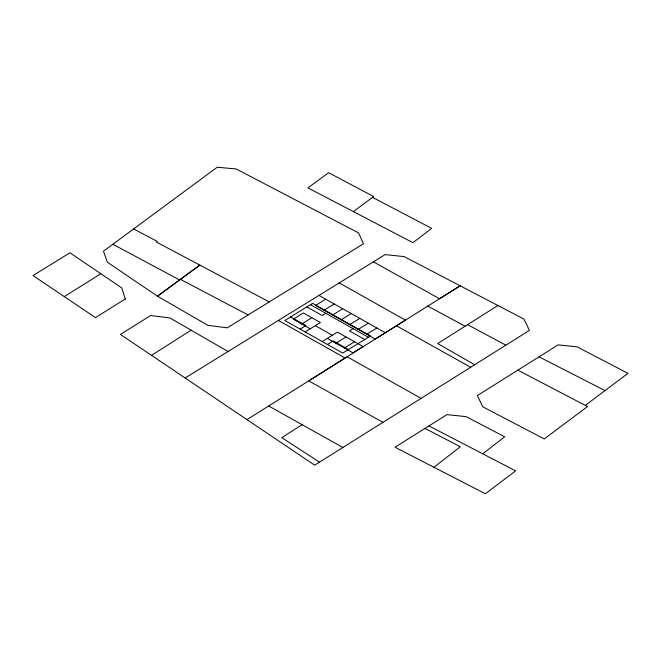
<?xml version="1.0" encoding="UTF-8"?>
<svg xmlns="http://www.w3.org/2000/svg" width="661" height="661" viewBox="0 0 661 661"><rect width="100%" height="100%" fill="white"/><g stroke="black" fill="none" stroke-linecap="round" stroke-linejoin="round"><path stroke-width="0.99" d="M433.938 467.253L460.312 446.753L424.965 428.427L395.038 447.233L485.364 493.767L515.654 470.88L428.972 425.915L424.965 428.427M482.72 453.801L504.69 436.805L466.071 416.62L446.91 414.637L428.972 425.915M585.307 405.4L627.95 373.349L577.169 346.86L558.115 344.868L477.341 395.567L482.836 406.854L544.267 438.937L587.513 406.556L517.836 370.143M372.556 197.366L373.63 196.565L328.649 172.703L307.91 187.873L412.935 242.67L431.707 228.367L372.556 197.366L353.387 211.603M112.874 244.248L217.238 167.233L236.175 168.952L358.593 232.928L363.459 243.777L227.235 327.839L207.951 325.361L157.458 296.178L107.437 262.285L103.455 251.188L112.874 244.248L179.569 279.958L199.862 265.102L157.458 296.178L179.569 279.958M151.534 355.378L191.095 330.161M302.118 424.692L281.768 437.64L319.486 462.155L529.453 330.368L523.9 319.065L404.193 256.608L385.107 254.601L185.13 377.985M497.898 305.498L437.698 343.546L474.672 364.748M325.675 299.177L315.528 305.432L375.225 339.043L405.424 320.155L339.242 282.908M246.983 419.628L460.163 285.8L439.482 298.764L373.432 261.822M64.282 296.599L100.836 273.737M319.486 462.155L314.653 465.179L120.426 334.425L150.691 315.504L169.976 317.982L228.028 351.503M301.73 323.989L311.876 317.734M324.055 310.232L334.202 303.977M300.127 329.104L305.919 325.534L290.625 316.925M325.79 313.289L322.155 315.528L306.861 306.919M305.159 331.938L320.403 322.543L303.349 312.934L293.203 319.189L310.257 328.798M332.582 315.033L342.729 308.778M341.109 319.833L351.255 313.578M322.213 341.547L337.465 332.144L363.046 346.554L352.9 352.809L327.319 338.399M349.636 324.642L359.791 318.387M327.418 344.472L333.21 340.902L348.496 349.512M353.081 328.649L349.446 330.897L364.732 339.506M335.846 343.199L345.992 336.945M358.171 329.442L368.317 323.188M344.373 348.008L354.519 341.754M366.698 334.243L376.844 327.988M539.062 356.833L605.013 390.585M180.428 279.347L248.139 314.95M133.613 228.921L157.301 241.463L156.5 242.091L269.242 301.928M467.608 324.65L505.847 345.191M427.791 306.117L465.121 326.22M396.476 325.79L470.673 367.285M382.926 422.346L308.761 380.876L347.108 356.766L421.09 398.385M268.705 406.011L342.869 447.48M318.974 295.401L385.371 332.789M310.496 304.68L368.375 337.259M315.305 325.683L332.359 335.292M278.38 320.453L345.1 358.022M125.293 298.979L95.473 317.611L33.05 275.571L69.942 252.775L121.806 287.956L125.293 298.979M312.661 303.341L284.833 320.494L342.704 353.081L370.532 335.937L312.661 303.341"/></g></svg>
